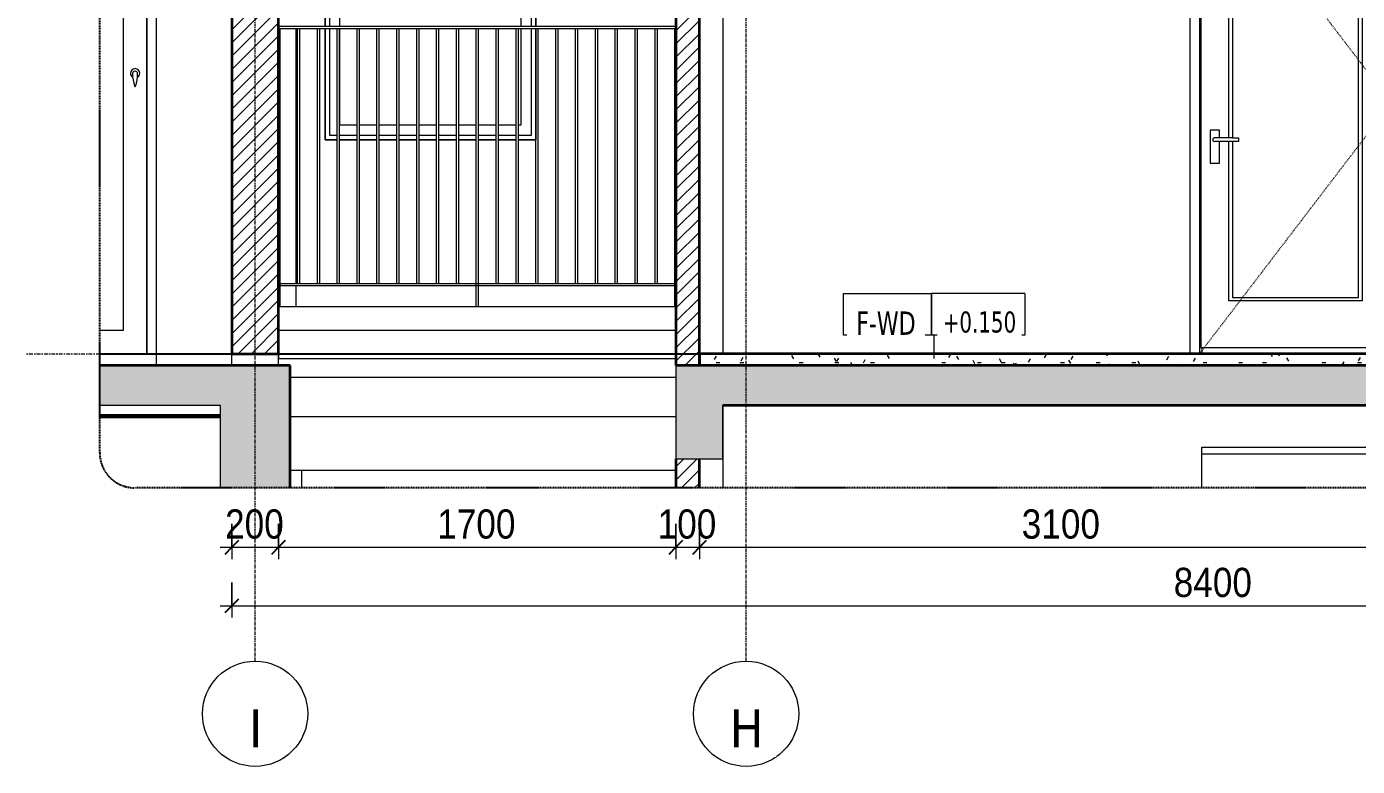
# Model space of a CAD drawing. Header units: millimetres. Extents: x 32270 to 221883, y 3811 to 78637.
# Drawn here: x 107574 to 113266, y 3834 to 7000 of the extents above; entities that cross this region are included whole.
import ezdxf

# ---------------------------------------------------------------- set-up
doc = ezdxf.new("R2010")
doc.units = ezdxf.units.MM
for name, pattern in [('Centre', [31.75, 6.35, -4.7625, 15.875, -4.7625]), ('Dash', [6, 3, -3]), ('Grid Line', [22.225, 12.7, -3.175, 3.175, -3.175]), ('Hidden', [7.14375, 4.7625, -2.38125]), ('IMPORT-CENTER _2_', [40.64, 25.4, -5.08, 5.08, -5.08])]:
    doc.linetypes.add(name, pattern=pattern)
for name, color, linetype, lineweight in [('0-5', 130, 'Continuous', 5), ('A-ANNO-DIMS', 211, 'Continuous', 9), ('A-ANNO-DIMS-50', 211, 'Continuous', 9), ('A-CLNG-1', 7, 'Continuous', 35), ('A-CLNG-PATT-1', 250, 'Continuous', 18), ('A-DETL-GENF', 92, 'Continuous', 18), ('A-DETL-GENF-3', 92, 'Hidden', 25), ('A-DETL-GENF-4', 9, 'Continuous', 18), ('A-DETL-GENF-HDLN-1', 250, 'Dash', 18), ('A-DETL-MEDM', 33, 'Continuous', 35), ('A-DETL-THIN', 151, 'Continuous', 18), ('A-DOOR', 31, 'Continuous', 18), ('A-DOOR-3', 250, 'Continuous', 18), ('A-DOOR-FRAM-1', 31, 'Continuous', 18), ('A-FLOR-2', 250, 'Continuous', 18), ('A-FLOR-FNSH-1', 7, 'Continuous', 35), ('A-FLOR-HRAL-2', 250, 'Continuous', 18), ('A-FLOR-IDEN', 11, 'Continuous', 9), ('A-FLOR-LEVL-2', 51, 'Centre', 9), ('A-FLOR-PATT-4', 67, 'Continuous', 18), ('A-GLAZ-4', 250, 'Continuous', 18), ('A-WALL', 113, 'Continuous', 18), ('A-WALL-2', 7, 'Continuous', 35), ('A-WALL-3', 250, 'Continuous', 18), ('A-WALL-PATT-1', 9, 'Continuous', 18), ('A-WALL-PATT-2', 111, 'Continuous', 18), ('G-IMPT', 8, 'Continuous', 18), ('G-IMPT-2', 8, 'IMPORT-CENTER _2_', 18), ('M-EQPM', 50, 'Continuous', 18), ('M-EQPM-1', 50, 'Continuous', 25), ('M-EQPM-2', 250, 'Continuous', 18), ('S-BEAM-1', 250, 'Continuous', 18), ('S-COLS-9', 250, 'Continuous', 18), ('S-GRID-1', 1, 'Grid Line', 9), ('S-GRID-IDEN', 1, 'Continuous', 9)]:
    doc.layers.add(name, color=color, linetype=linetype, lineweight=lineweight)
doc.styles.add('Tahoma', font='tahoma.ttf', dxfattribs={"width": 0.8, "height": 100})
doc.styles.add('Tahoma_1', font='tahoma.ttf', dxfattribs={"width": 0.8, "height": 90})
doc.styles.add('Tahoma_B', font='tahomabd.ttf', dxfattribs={"height": 162.5})
doc.styles.add('UTM Avo', font='', dxfattribs={"width": 0.9, "height": 125})
doc.styles.get('UTM Avo').set_extended_font_data('UTM Avo')
doc.dimstyles.new('1_Dim_chi_tiet_2_5', dxfattribs={"dimscale": 304.8, "dimtxt": 124.912619, "dimasz": 0.19685, "dimexe": 0.164042, "dimexo": 0.0625, "dimgap": 0.016404, "dimtad": 1, "dimdec": 0, "dimrnd": 5, "dimzin": 0, "dimdsep": 46, "dimtxsty": 'UTM Avo', "dimblk1": 'OBLIQUE', "dimblk2": 'OBLIQUE', "dimsah": 1, "dimcen": 0.09, "dimdle": 0.164042, "dimazin": 0, "dimtfac": 1, "dimtdec": 4, "dimtix": 1, "dimtmove": 0, "dimatfit": 3, "dimfxl": 0.328084, "dimfxlon": 1, "dimtvp": 1, "dimtolj": 1, "dimtzin": 0, "dimarcsym": 2})
pattern_1 = [(45, (-71392.172, 15875), (-28.28427, 28.28427), [])]

# ---------------------------------------------------------------- blocks, each defined once
blk = doc.blocks.new('NCV_TKTC_KET CAU_rvt-7-TKCS_CĂN HỘ LOẠI 3A - MẶT CẮT 6')
at = {"layer": 'A-FLOR-2'}
for p, q in [((-53386.9, 5500), (-51736.9, 5500)), ((-51736.9, 5330), (-53386.9, 5330))]:
    blk.add_line(p, q, dxfattribs=at)
at = {"layer": 'S-BEAM-1'}
for p, q in [((-53436.9, 5700), (-51738.1, 5700)), ((-51738.1, 5700), (-51738.1, 5500)), ((-53436.9, 5550), (-53436.9, 5600)), ((-51738.1, 5330), (-51738.1, 5100)), ((-51738.1, 5100), (-53386.9, 5100))]:
    blk.add_line(p, q, dxfattribs=at)
at = {"layer": 'S-COLS-9'}
for p, q in [((-53361.9, 5900), (-53361.9, 6990)), ((-53361.9, 5800), (-53361.9, 5890)), ((-53336.9, 5025.7), (-53336.9, 5100))]:
    blk.add_line(p, q, dxfattribs=at)
blk = doc.blocks.new('DOOR_CW_01 CANH MO-PANEL KINH - DIW_01-900x2200-CỬA GỖ VÂN LAMINATE-553393-TKCS_CĂN HỘ LOẠI 3A - MẶT CẮT 6')
at = {"layer": 'A-DETL-GENF-HDLN-1'}
for p, q in [((-48677.3, 6673.5), (-49497.3, 7747)), ((-49497.3, 5600), (-48677.3, 6673.5))]:
    blk.add_line(p, q, dxfattribs=at)
at = {"layer": 'A-DOOR-3'}
for p, q in [((-48637.3, 7800), (-49537.3, 7800)), ((-49537.3, 5600), (-49537.3, 7800)), ((-48637.3, 7800), (-48637.3, 5600)), ((-49497.3, 7760), (-49497.3, 5600)), ((-49497.3, 7760), (-48677.3, 7760)), ((-48682.3, 7758), (-49492.3, 7758)), ((-49492.3, 7758), (-49492.3, 5626)), ((-48682.3, 5626), (-48682.3, 7758)), ((-48677.3, 5600), (-48677.3, 7760)), ((-49372.3, 6524.5), (-49372.3, 7558)), ((-49372.3, 7558), (-48802.3, 7558)), ((-49357.3, 7543), (-49357.3, 6524.5)), ((-48817.3, 7543), (-49357.3, 7543)), ((-48817.3, 5841), (-48817.3, 7543)), ((-48802.3, 7558), (-48802.3, 5826)), ((-49412.6, 6556), (-49452.1, 6556)), ((-49452.1, 6556), (-49452.1, 6416)), ((-49412.6, 6524.5), (-49412.6, 6556)), ((-49357.3, 6524.5), (-49432.3, 6524.5)), ((-49357.3, 6507.5), (-49432.3, 6507.5)), ((-49412.6, 6416), (-49412.6, 6507.5)), ((-49372.3, 5826), (-49372.3, 6507.5)), ((-49357.3, 6524.5), (-49331.5, 6524.5)), ((-49357.3, 6507.5), (-49357.3, 5841)), ((-49331.5, 6507.5), (-49357.3, 6507.5)), ((-49331.5, 6524.5), (-49331.5, 6507.5)), ((-49452.1, 6416), (-49412.6, 6416)), ((-48802.3, 5826), (-49372.3, 5826)), ((-49357.3, 5841), (-48817.3, 5841)), ((-49492.3, 5626), (-48682.3, 5626)), ((-49487.3, 5626), (-49487.3, 5600)), ((-48687.3, 5626), (-48687.3, 5600))]:
    blk.add_line(p, q, dxfattribs=at)
for start, end in [(90, 180), (180, 270)]:
    blk.add_arc((-49432.3, 6516), 8.5, start, end, dxfattribs=at)
blk = doc.blocks.new('M_Fixed - 900 x 1400-901190-TKCS_CĂN HỘ LOẠI 3A - MẶT CẮT 6')
at = {"layer": 'A-GLAZ-4'}
for p, q in [((-52336.9, 7915), (-53236.9, 7915)), ((-53236.9, 7915), (-53236.9, 7000)), ((-52336.9, 7000), (-52336.9, 7915)), ((-53217.9, 7000), (-53217.9, 7896)), ((-53217.9, 7896), (-52355.9, 7896)), ((-52355.9, 7896), (-52355.9, 7000)), ((-53173.9, 7000), (-53173.9, 7852)), ((-53173.9, 7852), (-52399.9, 7852)), ((-52399.9, 7852), (-52399.9, 7000)), ((-53236.9, 6990), (-53236.9, 6515)), ((-53217.9, 6534), (-53217.9, 6990)), ((-53173.9, 6578), (-53173.9, 6990)), ((-52399.9, 6990), (-52399.9, 6578)), ((-52355.9, 6990), (-52355.9, 6534)), ((-52336.9, 6515), (-52336.9, 6990)), ((-53100.5, 6578), (-53173.9, 6578)), ((-53015.6, 6578), (-53090.5, 6578)), ((-52930.7, 6578), (-53005.6, 6578)), ((-52845.7, 6578), (-52920.7, 6578)), ((-52760.8, 6578), (-52835.7, 6578)), ((-52675.8, 6578), (-52750.8, 6578)), ((-52590.9, 6578), (-52665.8, 6578)), ((-52506, 6578), (-52580.9, 6578)), ((-52421, 6578), (-52496, 6578)), ((-52399.9, 6578), (-52411, 6578)), ((-53236.9, 6515), (-53185.5, 6515)), ((-53185.5, 6534), (-53217.9, 6534)), ((-53100.5, 6534), (-53175.5, 6534)), ((-53175.5, 6515), (-53100.5, 6515)), ((-53015.6, 6534), (-53090.5, 6534)), ((-53090.5, 6515), (-53015.6, 6515)), ((-52930.7, 6534), (-53005.6, 6534)), ((-53005.6, 6515), (-52930.7, 6515)), ((-52845.7, 6534), (-52920.7, 6534)), ((-52920.7, 6515), (-52845.7, 6515)), ((-52760.8, 6534), (-52835.7, 6534)), ((-52835.7, 6515), (-52760.8, 6515)), ((-52675.8, 6534), (-52750.8, 6534)), ((-52750.8, 6515), (-52675.8, 6515)), ((-52590.9, 6534), (-52665.8, 6534)), ((-52665.8, 6515), (-52590.9, 6515)), ((-52506, 6534), (-52580.9, 6534)), ((-52580.9, 6515), (-52506, 6515)), ((-52421, 6534), (-52496, 6534)), ((-52496, 6515), (-52421, 6515)), ((-52355.9, 6534), (-52411, 6534)), ((-52411, 6515), (-52336.9, 6515))]:
    blk.add_line(p, q, dxfattribs=at)
blk = doc.blocks.new('Railing - 10mm-901206-TKCS_CĂN HỘ LOẠI 3A - MẶT CẮT 6')
at = {"layer": 'A-FLOR-HRAL-2'}
for p, q in [((-51826.4, 5900), (-51826.4, 6990)), ((-51816.4, 5900), (-51816.4, 6990))]:
    blk.add_line(p, q, dxfattribs=at)
blk = doc.blocks.new('Railing - 50 x 10mm-901224-TKCS_CĂN HỘ LOẠI 3A - MẶT CẮT 6')
at = {"layer": 'A-FLOR-HRAL-2'}
for p, q in [((-52590.9, 5800), (-52590.9, 6990)), ((-52580.9, 6990), (-52590.9, 6990)), ((-52580.9, 5800), (-52580.9, 6990))]:
    blk.add_line(p, q, dxfattribs=at)
blk = doc.blocks.new('Railing - 50 x 10mm-901205-TKCS_CĂN HỘ LOẠI 3A - MẶT CẮT 6')
at = {"layer": 'A-FLOR-HRAL-2'}
for p in [(-51741.5, 5800), (-51736.9, 6990)]:
    blk.add_line(p, (-51741.5, 6990), dxfattribs=at)
blk = doc.blocks.new('Railing - 50 x 10mm-V117-TKCS_CĂN HỘ LOẠI 3A - MẶT CẮT 6')
at = {"layer": 'A-FLOR-HRAL-2'}
for p, q in [((-53430.3, 6990), (-53436.9, 6990)), ((-53430.3, 5800), (-53430.3, 6990))]:
    blk.add_line(p, q, dxfattribs=at)
blk = doc.blocks.new('Railing - Railing-883902-TKCS_CĂN HỘ LOẠI 3A - MẶT CẮT 6')
at = {"layer": 'A-FLOR-HRAL-2'}
for p, q in [((-53435.3, 5890), (-53435.3, 5900)), ((-53435.3, 5900), (-51736.9, 5900)), ((-51736.9, 5890), (-53435.3, 5890))]:
    blk.add_line(p, q, dxfattribs=at)
for name, p in [('Railing - 50 x 10mm-V117-TKCS_CĂN HỘ LOẠI 3A - MẶT CẮT 6', (0, 0)), ('Railing - 10mm-901206-TKCS_CĂN HỘ LOẠI 3A - MẶT CẮT 6', (-1528.9, 0)), ('Railing - 10mm-901206-TKCS_CĂN HỘ LOẠI 3A - MẶT CẮT 6', (-1444, 0)), ('Railing - 10mm-901206-TKCS_CĂN HỘ LOẠI 3A - MẶT CẮT 6', (-1359, 0)), ('Railing - 10mm-901206-TKCS_CĂN HỘ LOẠI 3A - MẶT CẮT 6', (-1274.1, 0)), ('Railing - 10mm-901206-TKCS_CĂN HỘ LOẠI 3A - MẶT CẮT 6', (-1189.2, 0)), ('Railing - 10mm-901206-TKCS_CĂN HỘ LOẠI 3A - MẶT CẮT 6', (-1104.2, 0)), ('Railing - 10mm-901206-TKCS_CĂN HỘ LOẠI 3A - MẶT CẮT 6', (-1019.3, 0)), ('Railing - 10mm-901206-TKCS_CĂN HỘ LOẠI 3A - MẶT CẮT 6', (-934.3, 0)), ('Railing - 10mm-901206-TKCS_CĂN HỘ LOẠI 3A - MẶT CẮT 6', (-849.4, 0)), ('Railing - 50 x 10mm-901224-TKCS_CĂN HỘ LOẠI 3A - MẶT CẮT 6', (0, 0)), ('Railing - 10mm-901206-TKCS_CĂN HỘ LOẠI 3A - MẶT CẮT 6', (-679.5, 0)), ('Railing - 10mm-901206-TKCS_CĂN HỘ LOẠI 3A - MẶT CẮT 6', (-594.6, 0)), ('Railing - 10mm-901206-TKCS_CĂN HỘ LOẠI 3A - MẶT CẮT 6', (-509.6, 0)), ('Railing - 10mm-901206-TKCS_CĂN HỘ LOẠI 3A - MẶT CẮT 6', (-424.7, 0)), ('Railing - 10mm-901206-TKCS_CĂN HỘ LOẠI 3A - MẶT CẮT 6', (-339.8, 0)), ('Railing - 10mm-901206-TKCS_CĂN HỘ LOẠI 3A - MẶT CẮT 6', (-254.8, 0)), ('Railing - 10mm-901206-TKCS_CĂN HỘ LOẠI 3A - MẶT CẮT 6', (-169.9, 0)), ('Railing - 10mm-901206-TKCS_CĂN HỘ LOẠI 3A - MẶT CẮT 6', (-84.9, 0)), ('Railing - 10mm-901206-TKCS_CĂN HỘ LOẠI 3A - MẶT CẮT 6', (0, 0)), ('Railing - 50 x 10mm-901205-TKCS_CĂN HỘ LOẠI 3A - MẶT CẮT 6', (0, 0))]:
    blk.add_blockref(name, p)
blk = doc.blocks.new('Top Rail Type - Top Rail_Internal_-883903-TKCS_CĂN HỘ LOẠI 3A - MẶT CẮT 6')
at = {"layer": 'A-FLOR-HRAL-2'}
for p, q in [((-53435.3, 6990), (-53435.3, 7000)), ((-51736.9, 7000), (-53435.3, 7000)), ((-51736.9, 6990), (-53435.3, 6990))]:
    blk.add_line(p, q, dxfattribs=at)
blk = doc.blocks.new('NCV_TKTC_TANG 2_rvt-7-TKCS_CĂN HỘ LOẠI 3A - MẶT CẮT 6')
at = {"layer": 'A-FLOR-PATT-4'}
h = blk.add_hatch(dxfattribs=at)
h.set_pattern_fill('FP_30', color=256, style=0, pattern_type=2)
h.set_pattern_definition([(0, (-71392.17, 15875), (203.2, 50.8), [16.764, -135.636, 16.764, -135.636, -812.8]), (0, (-71392.17, 15875), (203.2, 50.8), [-304.8, 16.764, -288.036, 16.764, -135.636, -355.6]), (0, (-71392.17, 15875), (203.2, 50.8), [-762, 16.764, -84.836, 16.764, -237.236]), (120, (-71315.97, 15900.4), (-145.59409, 150.57636), [16.764, -135.636, 16.764, -135.636, -812.8]), (120, (-71315.97, 15900.4), (-145.59409, 150.57636), [-304.8, 16.764, -288.036, 16.764, -135.636, -355.6]), (120, (-71315.97, 15900.4), (-145.59409, 150.57636), [-762, 16.764, -84.836, 16.764, -237.236]), (240, (-71290.57, 16002), (-57.60591, -201.37636), [16.764, -135.636, 16.764, -135.636, -812.8]), (240, (-71290.57, 16002), (-57.60591, -201.37636), [-304.8, 16.764, -288.036, 16.764, -135.636, -355.6]), (240, (-71290.57, 16002), (-57.60591, -201.37636), [-762, 16.764, -84.836, 16.764, -237.236])])
h.paths.add_polyline_path([(-48636.9, 5550), (-48536.9, 5550), (-48536.9, 5600), (-51636.9, 5600), (-51636.9, 5550), (-48807.4, 5550)])
at = {"layer": 'A-WALL-PATT-1'}
h = blk.add_hatch(dxfattribs=at)
h.set_pattern_fill('FP_28', color=256, style=0, pattern_type=2)
h.set_pattern_definition(pattern_1)
h.paths.add_polyline_path([(-51736.9, 5550), (-51636.9, 5550), (-51636.9, 8550), (-51736.9, 8550), (-51736.9, 6096)])
at = {"layer": 'A-FLOR-2'}
for p, q in [((-54201.4, 5600), (-53960.3, 5600)), ((-53960.3, 5600), (-53960.3, 5550))]:
    blk.add_line(p, q, dxfattribs=at)
at = {"layer": 'A-FLOR-FNSH-1'}
for p, q in [((-48536.9, 5600), (-51636.9, 5600)), ((-51636.9, 5600), (-51636.9, 5550))]:
    blk.add_line(p, q, dxfattribs=at)
at = {"layer": 'A-WALL-2'}
for p, q in [((-51736.9, 8550), (-51736.9, 5550)), ((-51636.9, 5550), (-51636.9, 8550))]:
    blk.add_line(p, q, dxfattribs=at)
at = {"layer": 'A-WALL-3'}
for p, q in [((-51536.5, 8780), (-51536.5, 5600)), ((-53236.9, 7000), (-53236.9, 7915)), ((-52336.9, 7915), (-52336.9, 7000)), ((-49537.3, 5700), (-49537.3, 7800)), ((-53236.9, 6515), (-53236.9, 6990)), ((-52336.9, 6990), (-52336.9, 6515)), ((-53185.5, 6515), (-53236.9, 6515)), ((-53100.5, 6515), (-53175.5, 6515)), ((-53015.6, 6515), (-53090.5, 6515)), ((-52930.7, 6515), (-53005.6, 6515)), ((-52845.7, 6515), (-52920.7, 6515)), ((-52760.8, 6515), (-52835.7, 6515)), ((-52675.8, 6515), (-52750.8, 6515)), ((-52590.9, 6515), (-52665.8, 6515)), ((-52506, 6515), (-52580.9, 6515)), ((-52421, 6515), (-52496, 6515)), ((-52336.9, 6515), (-52411, 6515)), ((-51736.9, 5800), (-53436.9, 5800)), ((-49537.3, 5600), (-49537.3, 5700)), ((-53436.9, 5600), (-53436.9, 5580)), ((-53436.9, 5580), (-51736.9, 5580))]:
    blk.add_line(p, q, dxfattribs=at)
at = {"layer": 'S-COLS-9'}
blk.add_line((-51536.9, 8550), (-51536.9, 5600), dxfattribs=at)
at = {"layer": 'A-DOOR-3'}
blk.add_blockref('DOOR_CW_01 CANH MO-PANEL KINH - DIW_01-900x2200-CỬA GỖ VÂN LAMINATE-553393-TKCS_CĂN HỘ LOẠI 3A - MẶT CẮT 6', (0, 0), dxfattribs=at)
at = {"layer": 'A-FLOR-HRAL-2'}
for name in ['Railing - Railing-883902-TKCS_CĂN HỘ LOẠI 3A - MẶT CẮT 6', 'Top Rail Type - Top Rail_Internal_-883903-TKCS_CĂN HỘ LOẠI 3A - MẶT CẮT 6']:
    blk.add_blockref(name, (0, 0), dxfattribs=at)
at = {"layer": 'A-GLAZ-4'}
blk.add_blockref('M_Fixed - 900 x 1400-901190-TKCS_CĂN HỘ LOẠI 3A - MẶT CẮT 6', (0, 0), dxfattribs=at)
blk = doc.blocks.new('Air_Conditioner_on_wall_20381 - Air_Conditioner_on_wall_20381-V119-TKCS_CĂN HỘ LOẠI 3A - MẶT CẮT 6')
at = {"layer": 'M-EQPM-2'}
for p, q in [((-49487.3, 5170), (-49487.3, 5200)), ((-49487.3, 5200), (-48687.3, 5200)), ((-48687.3, 5200), (-48687.3, 5170)), ((-49487.3, 5025.7), (-49487.3, 5170)), ((-48687.3, 5170), (-49487.3, 5170)), ((-48687.3, 5170), (-48687.3, 5025.7))]:
    blk.add_line(p, q, dxfattribs=at)
blk = doc.blocks.new('NCV_TKTC_TANG 1_rvt-7-TKCS_CĂN HỘ LOẠI 3A - MẶT CẮT 6')
at = {"layer": 'A-CLNG-PATT-1'}
h = blk.add_hatch(dxfattribs=at)
h.set_pattern_fill('FP_32', color=256, style=0, pattern_type=2)
h.set_pattern_definition([(0, (-71392.17, 15875), (406.4, 101.6), [16.764, -288.036, 16.764, -288.036, -1625.6]), (0, (-71392.17, 15875), (406.4, 101.6), [-609.6, 16.764, -592.836, 16.764, -288.036, -711.2]), (0, (-71392.17, 15875), (406.4, 101.6), [-1524, 16.764, -186.436, 16.764, -491.236]), (120, (-71239.77, 15925.8), (-291.1882, 301.1527), [16.764, -288.036, 16.764, -288.036, -1625.6]), (120, (-71239.77, 15925.8), (-291.1882, 301.1527), [-609.6, 16.764, -592.836, 16.764, -288.036, -711.2]), (120, (-71239.77, 15925.8), (-291.1882, 301.1527), [-1524, 16.764, -186.436, 16.764, -491.236]), (240, (-71188.97, 16129), (-115.2118, -402.7527), [16.764, -288.036, 16.764, -288.036, -1625.6]), (240, (-71188.97, 16129), (-115.2118, -402.7527), [-609.6, 16.764, -592.836, 16.764, -288.036, -711.2]), (240, (-71188.97, 16129), (-115.2118, -402.7527), [-1524, 16.764, -186.436, 16.764, -491.236])])
h.paths.add_polyline_path([(-53686.9, 5330), (-53686.9, 5335), (-54201.4, 5335), (-54201.4, 5330)])
at = {"layer": 'A-WALL-PATT-1'}
h = blk.add_hatch(dxfattribs=at)
h.set_pattern_fill('FP_28', color=256, style=0, pattern_type=2)
h.set_pattern_definition(pattern_1)
h.paths.add_polyline_path([(-51636.9, 5025.7), (-51636.9, 5150), (-51736.9, 5150), (-51736.9, 5025.7)])
at = {"layer": 'A-CLNG-1'}
for p, q in [((-53686.9, 5335), (-54201.4, 5335)), ((-54201.4, 5330), (-53686.9, 5330))]:
    blk.add_line(p, q, dxfattribs=at)
at = {"layer": 'A-WALL-2'}
for p, q in [((-51736.9, 5150), (-51736.9, 5025.7)), ((-51636.9, 5025.7), (-51636.9, 5150))]:
    blk.add_line(p, q, dxfattribs=at)
at = {"layer": 'A-WALL-3'}
blk.add_line((-51536.5, 5380), (-51536.5, 5025.7), dxfattribs=at)
at = {"layer": 'S-COLS-9'}
blk.add_line((-51536.9, 5150), (-51536.9, 5025.7), dxfattribs=at)
at = {"layer": 'M-EQPM-2'}
blk.add_blockref('Air_Conditioner_on_wall_20381 - Air_Conditioner_on_wall_20381-V119-TKCS_CĂN HỘ LOẠI 3A - MẶT CẮT 6', (0, 0), dxfattribs=at)
blk = doc.blocks.new('TKTC_XREF_251221_MB TANG 2-7 - TKTC_XREF_260130_MB TANG 2-5_dwg_$cc-4746808-TKCS_CĂN HỘ LOẠI 3A - MẶT CẮT 6')
at = {"layer": 'G-IMPT-2'}
for p, q in [((-53818.5, 5600), (-53665.5, 5600)), ((-53742, 5600), (-53742, 5600))]:
    blk.add_line(p, q, dxfattribs=at)
at = {"layer": 'M-EQPM'}
for p, q in [((-53742, 5600), (-53796, 5600)), ((-53796, 5600), (-53742, 5600)), ((-53742, 5600), (-53754.5, 5600)), ((-53754.5, 5600), (-53742, 5600)), ((-53742, 5600), (-53729.4, 5600)), ((-53729.4, 5600), (-53742, 5600)), ((-53685.1, 5600), (-53685.1, 5600))]:
    blk.add_line(p, q, dxfattribs=at)
blk = doc.blocks.new('TKTC_XREF_251221_MB TANG 2-7 - TKTC_XREF_260130_MB TANG 2-5_dwg_CUM U_DN100-4746796-TKCS_CĂN HỘ LOẠI 3A - MẶT CẮT 6')
at = {"layer": 'G-IMPT'}
for p, q in [((-53742, 5600), (-53809.1, 5600)), ((-53809.1, 5600), (-53742, 5600)), ((-53742, 5600), (-53801.3, 5600)), ((-53801.3, 5600), (-53742, 5600)), ((-53742, 5600), (-53742, 5600)), ((-53677.1, 5600), (-53742, 5600)), ((-53677.1, 5600), (-53742, 5600)), ((-53677.1, 5600), (-53742, 5600)), ((-53677.1, 5600), (-53742, 5600)), ((-53675.2, 5600), (-53677.1, 5600)), ((-53677.1, 5600), (-53675.2, 5600)), ((-53675.2, 5600), (-53677.1, 5600)), ((-53677.1, 5600), (-53675.2, 5600)), ((-53670.4, 5600), (-53675.2, 5600)), ((-53675.2, 5600), (-53670.4, 5600)), ((-53675.2, 5600), (-53670.4, 5600)), ((-53675.2, 5600), (-53670.4, 5600)), ((-53670.4, 5600), (-53675.2, 5600)), ((-53675.2, 5600), (-53670.4, 5600)), ((-53675.2, 5600), (-53670.4, 5600)), ((-53675.2, 5600), (-53670.4, 5600)), ((-53670.4, 5600), (-53670.4, 5600)), ((-53670.4, 5600), (-53670.4, 5600)), ((-53669.5, 5600), (-53664, 5600)), ((-53664, 5600), (-53669.5, 5600)), ((-53669.5, 5600), (-53664, 5600)), ((-53664, 5600), (-53669.5, 5600)), ((-53663.1, 5600), (-53664, 5600)), ((-53664, 5600), (-53663.1, 5600)), ((-53663.1, 5600), (-53664, 5600)), ((-53664, 5600), (-53663.1, 5600))]:
    blk.add_line(p, q, dxfattribs=at)
blk = doc.blocks.new('TKTC_XREF_251221_MB TANG 2-7 - TKTC_XREF_260130_MB TANG 2-5_dwg_THU NUOC - THU NUOC-444531-TKCS_MB TẦNG 1-4746804-TKCS_CĂN HỘ LOẠI 3A - MẶT CẮT 6')
at = {"layer": 'G-IMPT'}
for p, q in [((-53908.7, 5600), (-54058.7, 5600)), ((-54058.7, 5600), (-53908.7, 5600)), ((-53933.7, 5600), (-54033.7, 5600)), ((-54033.7, 5600), (-53933.7, 5600)), ((-54017.7, 5600), (-54023.7, 5600)), ((-54023.7, 5600), (-54017.7, 5600)), ((-54011.3, 5600), (-54005.3, 5600)), ((-54005.3, 5600), (-54011.3, 5600)), ((-53998.9, 5600), (-53992.9, 5600)), ((-53992.9, 5600), (-53998.9, 5600)), ((-53986.9, 5600), (-53980.9, 5600)), ((-53980.9, 5600), (-53986.9, 5600)), ((-53986.9, 5600), (-53980.9, 5600)), ((-53980.9, 5600), (-53986.9, 5600)), ((-53983.7, 5600), (-53983.7, 5600)), ((-53983.7, 5600), (-53983.7, 5600)), ((-53983.7, 5600), (-53983.7, 5600)), ((-53983.7, 5600), (-53983.7, 5600)), ((-53968.4, 5600), (-53974.4, 5600)), ((-53974.4, 5600), (-53968.4, 5600)), ((-53956, 5600), (-53962, 5600)), ((-53962, 5600), (-53956, 5600)), ((-53949.6, 5600), (-53943.6, 5600)), ((-53943.6, 5600), (-53949.6, 5600))]:
    blk.add_line(p, q, dxfattribs=at)
blk = doc.blocks.new('TKTC_XREF_251221_MB TANG 2-7 - TKTC_XREF_251221_MB TANG 2-7-2039446-TKCS_CĂN HỘ LOẠI 3A - MẶT CẮT 6')
at = {"layer": 'M-EQPM'}
for p, q in [((-53826.7, 5600), (-53677.1, 5600)), ((-53677.1, 5600), (-53826.7, 5600)), ((-53676.9, 5600), (-53636.9, 5600)), ((-53636.9, 5600), (-53676.9, 5600))]:
    blk.add_line(p, q, dxfattribs=at)
at = {"layer": 'M-EQPM-1'}
blk.add_line((-54201.4, 5600), (-44707, 5600), dxfattribs=at)
for name in ['TKTC_XREF_251221_MB TANG 2-7 - TKTC_XREF_260130_MB TANG 2-5_dwg_THU NUOC - THU NUOC-444531-TKCS_MB TẦNG 1-4746804-TKCS_CĂN HỘ LOẠI 3A - MẶT CẮT 6', 'TKTC_XREF_251221_MB TANG 2-7 - TKTC_XREF_260130_MB TANG 2-5_dwg_$cc-4746808-TKCS_CĂN HỘ LOẠI 3A - MẶT CẮT 6', 'TKTC_XREF_251221_MB TANG 2-7 - TKTC_XREF_260130_MB TANG 2-5_dwg_CUM U_DN100-4746796-TKCS_CĂN HỘ LOẠI 3A - MẶT CẮT 6']:
    blk.add_blockref(name, (0, 0))
blk = doc.blocks.new('DEG_02-DEG_03 - DEG_02-2500x2400mm-CỬA ĐI 02 CÁNH TRƯỢT-V120-TKCS_CĂN HỘ LOẠI 3A - MẶT CẮT 6')
at = {"layer": 'A-DOOR'}
for p, q in [((-54000.3, 7960), (-54201.4, 7960)), ((-54000.3, 7960), (-54000.3, 5600)), ((-54201.4, 7860), (-54100.3, 7860)), ((-54100.3, 5700), (-54100.3, 7860)), ((-54201.4, 5700), (-54100.3, 5700)), ((-54000.3, 5600), (-54201.4, 5600))]:
    blk.add_line(p, q, dxfattribs=at)
at = {"layer": 'A-DOOR', "flags": 128}
blk.add_lwpolyline([(-54048.8, 6808.7), (-54048.8, 6808.7), (-54048.8, 6808.7), (-54048.8, 6808.7), (-54048.8, 6808.7), (-54048.8, 6808.7), (-54048.9, 6808.7), (-54048.9, 6808.7), (-54048.9, 6808.7), (-54048.9, 6808.7), (-54048.9, 6808.7), (-54049, 6808.7), (-54049, 6808.7), (-54049, 6808.7), (-54049, 6808.7), (-54049.1, 6808.7), (-54049.1, 6808.7), (-54049.1, 6808.7), (-54049.2, 6808.7), (-54049.2, 6808.7), (-54049.3, 6808.7), (-54049.3, 6808.7), (-54049.4, 6808.7), (-54049.4, 6808.7), (-54049.5, 6808.7), (-54049.5, 6808.7), (-54049.6, 6808.7), (-54049.6, 6808.7), (-54049.7, 6808.7), (-54049.7, 6808.7), (-54049.8, 6808.7), (-54049.8, 6808.7), (-54049.9, 6808.7), (-54049.9, 6808.7), (-54050, 6808.7), (-54050.1, 6808.7), (-54050.1, 6808.7), (-54050.2, 6808.7), (-54050.2, 6808.7), (-54050.3, 6808.7), (-54050.4, 6808.7), (-54050.4, 6808.7), (-54050.5, 6808.7), (-54050.5, 6808.7), (-54050.6, 6808.7), (-54050.7, 6808.7), (-54050.7, 6808.7), (-54050.8, 6808.7), (-54050.8, 6808.7), (-54050.9, 6808.7), (-54050.9, 6808.7), (-54051, 6808.7), (-54051, 6808.7), (-54051.1, 6808.7), (-54051.1, 6808.7), (-54051.2, 6808.7), (-54051.2, 6808.7), (-54051.3, 6808.7), (-54051.3, 6808.7), (-54051.4, 6808.7), (-54051.4, 6808.7), (-54051.5, 6808.7), (-54051.5, 6808.7), (-54051.5, 6808.7), (-54051.6, 6808.7), (-54051.6, 6808.7), (-54051.6, 6808.7), (-54051.7, 6808.7), (-54051.7, 6808.7), (-54051.7, 6808.7), (-54051.7, 6808.7), (-54051.7, 6808.7), (-54051.8, 6808.7), (-54051.8, 6808.7), (-54051.8, 6808.7), (-54051.8, 6808.7), (-54051.8, 6808.7), (-54051.8, 6808.7), (-54051.8, 6808.7)], dxfattribs=at)
at = {"layer": 'A-DOOR'}
for centre, radius, start, end in [((-54050.3, 6800), 20, 0, 180), ((-54050.3, 6800), 20, 180, 240), ((-54051.8, 6799.2), 9.45, 90, 180), ((-53896.5, 6799.2), 164.8, 180, 199.134), ((-54048.8, 6799.2), 9.45, 0, 90), ((-54204.1, 6799.2), 164.8, 340.866, 0), ((-54050.3, 6800), 20, 300, 0), ((-54049.9, 6746), 2.34, 199.134, 261.031), ((-54050.7, 6746), 2.34, 278.969, 340.866)]:
    blk.add_arc(centre, radius, start, end, dxfattribs=at)
at = {"layer": 'A-DOOR-FRAM-1'}
for p, q in [((-53960.3, 8000), (-54201.4, 8000)), ((-53960.3, 8000), (-53960.3, 5600)), ((-54201.4, 7960), (-54000.3, 7960)), ((-54000.3, 5600), (-54000.3, 7960)), ((-53960.3, 5600), (-54000.3, 5600))]:
    blk.add_line(p, q, dxfattribs=at)
blk = doc.blocks.new('BORDER VIEW - BORDER VIEW-3699927-TKCS_CĂN HỘ LOẠI 3A - MẶT CẮT 6')
at = {"layer": 'A-DETL-GENF-3'}
for p, q in [((-54201.4, 5175.7), (-54201.4, 9324.4)), ((-44857, 5025.7), (-54051.4, 5025.7))]:
    blk.add_line(p, q, dxfattribs=at)
blk.add_arc((-54051.4, 5175.7), 150, 180, 270, dxfattribs=at)
blk = doc.blocks.new('Grid - M_Grid Head - Circle-353313-TKCS_CĂN HỘ LOẠI 3A - MẶT CẮT 6')
at = {"layer": 'S-GRID-IDEN'}
blk.add_circle((-45336.9, 4058.6), 225, dxfattribs=at)
blk = doc.blocks.new('DIMBLOCK110-TKCS_CĂN HỘ LOẠI 3A - MẶT CẮT 6')
at = {"layer": 'A-ANNO-DIMS-50'}
for p, q in [((108451.3, 4871.2), (108451.3, 4721.2)), ((108451.3, 4771.2), (108451.3, 4871.2)), ((108651.3, 4871.2), (108651.3, 4721.2)), ((108651.3, 4771.2), (108651.3, 4871.2)), ((108401.3, 4771.2), (108651.3, 4771.2))]:
    blk.add_line(p, q, dxfattribs=at)
at = {"layer": 'A-ANNO-DIMS-50', "lineweight": 25}
for p, q in [((108451.3, 4771.2), (108481.3, 4801.2)), ((108651.3, 4771.2), (108681.3, 4801.2)), ((108451.3, 4771.2), (108421.3, 4741.2)), ((108651.3, 4771.2), (108621.3, 4741.2))]:
    blk.add_line(p, q, dxfattribs=at)
at = {"layer": 'A-ANNO-DIMS-50', "color": 0, "insert": (108422.9, 4933.6), "char_height": 125, "width": 308.118, "attachment_point": 1, "line_spacing_factor": 1.110334, "style": 'UTM Avo'}
blk.add_mtext('200', dxfattribs=at)
blk = doc.blocks.new('_Oblique')
at = {"color": 0, "linetype": 'ByBlock', "lineweight": -2}
blk.add_line((-0.5, -0.5), (0.5, 0.5), dxfattribs=at)
blk = doc.blocks.new('DIMBLOCK111-TKCS_CĂN HỘ LOẠI 3A - MẶT CẮT 6')
at = {"layer": 'A-ANNO-DIMS-50'}
for p, q in [((108651.3, 4871.2), (108651.3, 4721.2)), ((108651.3, 4771.2), (108651.3, 4871.2)), ((110351.3, 4871.2), (110351.3, 4721.2)), ((110351.3, 4771.2), (110351.3, 4871.2)), ((108651.3, 4771.2), (110351.3, 4771.2))]:
    blk.add_line(p, q, dxfattribs=at)
at = {"layer": 'A-ANNO-DIMS-50', "lineweight": 25}
for p, q in [((108651.3, 4771.2), (108681.3, 4801.2)), ((110351.3, 4771.2), (110381.3, 4801.2)), ((108651.3, 4771.2), (108621.3, 4741.2)), ((110351.3, 4771.2), (110321.3, 4741.2))]:
    blk.add_line(p, q, dxfattribs=at)
at = {"layer": 'A-ANNO-DIMS-50', "color": 0, "insert": (109330.1, 4933.6), "char_height": 125, "width": 410.824, "attachment_point": 1, "line_spacing_factor": 1.110334, "style": 'UTM Avo'}
blk.add_mtext('1700', dxfattribs=at)
blk = doc.blocks.new('DIMBLOCK112-TKCS_CĂN HỘ LOẠI 3A - MẶT CẮT 6')
at = {"layer": 'A-ANNO-DIMS-50'}
for p, q in [((110351.3, 4871.2), (110351.3, 4721.2)), ((110351.3, 4771.2), (110351.3, 4871.2)), ((110451.3, 4871.2), (110451.3, 4721.2)), ((110451.3, 4771.2), (110451.3, 4871.2)), ((110351.3, 4771.2), (110451.3, 4771.2))]:
    blk.add_line(p, q, dxfattribs=at)
at = {"layer": 'A-ANNO-DIMS-50', "lineweight": 25}
for p, q in [((110351.3, 4771.2), (110381.3, 4801.2)), ((110451.3, 4771.2), (110481.3, 4801.2)), ((110351.3, 4771.2), (110321.3, 4741.2)), ((110451.3, 4771.2), (110421.3, 4741.2))]:
    blk.add_line(p, q, dxfattribs=at)
at = {"layer": 'A-ANNO-DIMS-50', "color": 0, "insert": (110272.9, 4933.6), "char_height": 125, "width": 308.118, "attachment_point": 1, "line_spacing_factor": 1.110334, "style": 'UTM Avo'}
blk.add_mtext('100', dxfattribs=at)
blk = doc.blocks.new('DIMBLOCK113-TKCS_CĂN HỘ LOẠI 3A - MẶT CẮT 6')
at = {"layer": 'A-ANNO-DIMS-50'}
for p, q in [((110451.3, 4871.2), (110451.3, 4721.2)), ((110451.3, 4771.2), (110451.3, 4871.2)), ((113551.3, 4871.2), (113551.3, 4721.2)), ((113551.3, 4771.2), (113551.3, 4871.2)), ((110451.3, 4771.2), (113551.3, 4771.2))]:
    blk.add_line(p, q, dxfattribs=at)
at = {"layer": 'A-ANNO-DIMS-50', "lineweight": 25}
for p, q in [((110451.3, 4771.2), (110481.3, 4801.2)), ((113551.3, 4771.2), (113581.3, 4801.2)), ((110451.3, 4771.2), (110421.3, 4741.2)), ((113551.3, 4771.2), (113521.3, 4741.2))]:
    blk.add_line(p, q, dxfattribs=at)
at = {"layer": 'A-ANNO-DIMS-50', "color": 0, "insert": (111830.1, 4933.6), "char_height": 125, "width": 410.824, "attachment_point": 1, "line_spacing_factor": 1.110334, "style": 'UTM Avo'}
blk.add_mtext('3100', dxfattribs=at)
blk = doc.blocks.new('DIMBLOCK117-TKCS_CĂN HỘ LOẠI 3A - MẶT CẮT 6')
at = {"layer": 'A-ANNO-DIMS-50'}
for p, q in [((108451.3, 4621.2), (108451.3, 4471.2)), ((108451.3, 4521.2), (108451.3, 4621.2)), ((116851.3, 4621.2), (116851.3, 4471.2)), ((116851.3, 4521.2), (116851.3, 4621.2)), ((108401.3, 4521.2), (116901.3, 4521.2))]:
    blk.add_line(p, q, dxfattribs=at)
at = {"layer": 'A-ANNO-DIMS-50', "lineweight": 25}
for p, q in [((108451.3, 4521.2), (108421.3, 4491.2)), ((108451.3, 4521.2), (108481.3, 4551.2)), ((116851.3, 4521.2), (116821.3, 4491.2)), ((116851.3, 4521.2), (116881.3, 4551.2))]:
    blk.add_line(p, q, dxfattribs=at)
at = {"layer": 'A-ANNO-DIMS-50', "color": 0, "insert": (112480.1, 4683.6), "char_height": 125, "width": 410.824, "attachment_point": 1, "line_spacing_factor": 1.110334, "style": 'UTM Avo'}
blk.add_mtext('8400', dxfattribs=at)
blk = doc.blocks.new('TAG SAN - TTG - TAG FFL-4075299-TKCS_CĂN HỘ LOẠI 3A - MẶT CẮT 6')
at = {"layer": 'A-FLOR-IDEN'}
for p, q in [((-51020.6, 5678.9), (-51020.6, 5857.7)), ((-51020.6, 5857.7), (-50644.6, 5857.7)), ((-50644.6, 5857.7), (-50644.6, 5678.9)), ((-50244.6, 5857.7), (-50644.6, 5857.7)), ((-50644.6, 5678.9), (-50644.6, 5857.7)), ((-50244.6, 5857.7), (-50244.6, 5678.9)), ((-50644.6, 5678.9), (-51020.6, 5678.9)), ((-50244.6, 5678.9), (-50644.6, 5678.9))]:
    blk.add_line(p, q, dxfattribs=at)

msp = doc.modelspace()

# ---------------------------------------------------------------- hatches: boundary and pattern name
at = {"layer": 'A-DETL-GENF-4'}
h = msp.add_hatch(dxfattribs=at)
h.set_pattern_fill('FP_29', color=256, style=0, pattern_type=2)
h.set_pattern_definition([(50, (90696.05, 15875), (364.368, -31.8783), [38.1, -419.1]), (355, (90696.05, 15875), (-70.486, 382.1133), [30.48, -335.28]), (100.451, (90726.4, 15872.34), (293.885, 350.2334), [32.38, -356.18]), (46.184, (90696.05, 15976.6), (542.1585, -84.086), [57.15, -628.65]), (96.636, (90741.23, 15969.6), (474.805, 494.855), [48.57, -534.27]), (351.184, (90696.05, 15976.6), (474.81, 494.85), [45.72, -502.92]), (21, (90746.85, 15951.2), (303.2285, -204.5305), [38.1, -419.1]), (326, (90746.85, 15951.2), (123.604, 368.376), [30.48, -335.28]), (71.451, (90772.12, 15934.16), (426.834, 163.8427), [32.38, -356.18]), (37.5, (90696.05, 15875), (6.17665, 169.11015), [3.353, -327.863, 3.353, -337.007, -336.55]), (37.5, (90696.05, 15875), (6.17665, 169.11015), [-671.576, 3.353, -333.197]), (7.5, (90696.05, 15875), (133.6389, 200.3615), [3.353, -190.703, 3.353, -320.243, -128.27]), (7.5, (90696.05, 15875), (133.6389, 200.3615), [-517.652, 3.353, -124.917]), (327.5, (90582.77, 15875), (271.1818, -11.45836), [3.353, -123.647, 3.353, -392.887, -525.78]), (327.5, (90582.77, 15875), (271.1818, -11.45836), [-523.24, 3.353, -522.427]), (317.5, (90531.97, 15875), (296.2585, 50.8528), [3.353, -161.747, 3.353, -259.791, -373.38]), (317.5, (90531.97, 15875), (296.2585, 50.8528), [-428.244, 3.353, -370.027]), (45, (90696.05, 15875), (-125.7236, 125.7236), []), (45, (90696.05, 16065.5), (-125.7236, 125.7236), [])])
h.paths.add_polyline_path([(116897.8, 5025.7), (116901.3, 5025.7), (116901.3, 5500), (113651.3, 5500), (113651.3, 5550), (110351.3, 5550), (110351.3, 5150), (110551.3, 5150), (110551.3, 5380), (113451.3, 5380), (113451.3, 5150), (113651.3, 5150), (113651.3, 5335), (116601.3, 5335), (116601.3, 5025.7), (116661.1, 5025.7)])
h.paths.add_polyline_path([(108401.3, 5025.7), (108701.3, 5025.7), (108701.3, 5550), (107886.8, 5550), (107886.8, 5380), (108401.3, 5380), (108401.3, 5362.1)])
at = {"layer": 'A-WALL-PATT-2'}
h = msp.add_hatch(dxfattribs=at)
h.set_pattern_fill('FP_28', color=256, style=0, pattern_type=2)
h.set_pattern_definition([(45, (90696.05, 15875), (-28.28427, 28.28427), [])])
h.paths.add_polyline_path([(108458.3, 5600), (108651.3, 5600), (108651.3, 8350), (108451.3, 8350), (108451.3, 5600)])
h.paths.add_polyline_path([(108451.3, 8950), (108651.3, 8950), (108651.3, 9000), (108451.3, 9000)])

# ---------------------------------------------------------------- linework, layer by layer
at = {"layer": 'A-DETL-MEDM'}
for p, q in [((108701.3, 5550), (107886.8, 5550)), ((108701.3, 5025.7), (108701.3, 5550)), ((112617.9, 5550), (110351.3, 5550)), ((113651.3, 5550), (112617.9, 5550)), ((110551.3, 5380), (113451.3, 5380))]:
    msp.add_line(p, q, dxfattribs=at)
at = {"layer": 'A-DETL-THIN'}
for p, q in [((110351.3, 5550), (110351.3, 5150)), ((107886.8, 5380), (108401.3, 5380)), ((108401.3, 5380), (108401.3, 5025.7)), ((110551.3, 5150), (110551.3, 5380)), ((110351.3, 5150), (110551.3, 5150))]:
    msp.add_line(p, q, dxfattribs=at)
at = {"layer": 'A-FLOR-IDEN'}
msp.add_line((111455.6, 5579.2), (111455.6, 5678.9), dxfattribs=at)
at = {"layer": 'A-FLOR-LEVL-2'}
msp.add_line((107574.1, 5600), (118099.3, 5600), dxfattribs=at)
at = {"layer": 'A-WALL'}
for p, q in [((108127.9, 8000), (108127.9, 5600)), ((108127.9, 5600), (107886.8, 5600)), ((108451.3, 5550), (108451.3, 5600))]:
    msp.add_line(p, q, dxfattribs=at)
at = {"layer": 'A-WALL-2'}
for p, q in [((108451.3, 8350), (108451.3, 5600)), ((108651.3, 5600), (108651.3, 8350)), ((108451.3, 5600), (108651.3, 5600))]:
    msp.add_line(p, q, dxfattribs=at)
at = {"layer": 'S-GRID-1'}
for p, q in [((108551.3, 5533.6), (108551.3, 8614.1)), ((110651.3, 5533.6), (110651.3, 8614.1)), ((108551.3, 4283.6), (108551.3, 5533.6)), ((110651.3, 4283.6), (110651.3, 5533.6))]:
    msp.add_line(p, q, dxfattribs=at)

# ---------------------------------------------------------------- block references
at = {"layer": '0-5'}
for name in ['NCV_TKTC_KET CAU_rvt-7-TKCS_CĂN HỘ LOẠI 3A - MẶT CẮT 6', 'NCV_TKTC_TANG 2_rvt-7-TKCS_CĂN HỘ LOẠI 3A - MẶT CẮT 6', 'NCV_TKTC_TANG 1_rvt-7-TKCS_CĂN HỘ LOẠI 3A - MẶT CẮT 6']:
    msp.add_blockref(name, (162088.2, 0), dxfattribs=at)
at = {"layer": 'A-DETL-GENF'}
msp.add_blockref('BORDER VIEW - BORDER VIEW-3699927-TKCS_CĂN HỘ LOẠI 3A - MẶT CẮT 6', (162088.2, 0), dxfattribs=at)
at = {"layer": 'A-DOOR'}
msp.add_blockref('DEG_02-DEG_03 - DEG_02-2500x2400mm-CỬA ĐI 02 CÁNH TRƯỢT-V120-TKCS_CĂN HỘ LOẠI 3A - MẶT CẮT 6', (162088.2, 0), dxfattribs=at)
at = {"layer": 'A-FLOR-IDEN'}
msp.add_blockref('TAG SAN - TTG - TAG FFL-4075299-TKCS_CĂN HỘ LOẠI 3A - MẶT CẮT 6', (162088.2, 0), dxfattribs=at)
at = {"layer": 'M-EQPM'}
msp.add_blockref('TKTC_XREF_251221_MB TANG 2-7 - TKTC_XREF_251221_MB TANG 2-7-2039446-TKCS_CĂN HỘ LOẠI 3A - MẶT CẮT 6', (162088.2, 0), dxfattribs=at)
at = {"layer": 'S-GRID-IDEN'}
for p in [(153888.2, 0), (155988.2, 0)]:
    msp.add_blockref('Grid - M_Grid Head - Circle-353313-TKCS_CĂN HỘ LOẠI 3A - MẶT CẮT 6', p, dxfattribs=at)

# ---------------------------------------------------------------- dimensions: what is measured, and where the dimension line sits
at = {"layer": 'A-ANNO-DIMS'}
for base, p1, p2, override, picture, middle in [((108651.3, 4771.2), (108451.3, 4871.2), (108651.3, 4871.2), {"dimpost": '<>', "dimfxl": 200}, 'DIMBLOCK110-TKCS_CĂN HỘ LOẠI 3A - MẶT CẮT 6', (108551.3, 4840.9)), ((110351.3, 4771.2), (108651.3, 4871.2), (110351.3, 4871.2), {"dimpost": '<>', "dimfxl": 1700}, 'DIMBLOCK111-TKCS_CĂN HỘ LOẠI 3A - MẶT CẮT 6', (109501.3, 4840.9)), ((110451.3, 4771.2), (110351.3, 4871.2), (110451.3, 4871.2), {"dimpost": '<>', "dimfxl": 100}, 'DIMBLOCK112-TKCS_CĂN HỘ LOẠI 3A - MẶT CẮT 6', (110401.3, 4840.9)), ((113551.3, 4771.2), (110451.3, 4871.2), (113551.3, 4871.2), {"dimpost": '<>', "dimfxl": 3100}, 'DIMBLOCK113-TKCS_CĂN HỘ LOẠI 3A - MẶT CẮT 6', (112001.3, 4840.9)), ((116851.3, 4521.2), (108451.3, 4621.2), (116851.3, 4621.2), {"dimpost": '<>', "dimfxl": 8400}, 'DIMBLOCK117-TKCS_CĂN HỘ LOẠI 3A - MẶT CẮT 6', (112651.3, 4590.9))]:
    dim = msp.add_linear_dim(base=base, p1=p1, p2=p2, dimstyle='1_Dim_chi_tiet_2_5', override=override, dxfattribs=at)
    dim.commit()
    dim.dimension.update_dxf_attribs({"geometry": picture, "text_midpoint": middle})

# ---------------------------------------------------------------- next in the draw order: texts
at = {"layer": 'A-FLOR-IDEN', "attachment_point": 5, "line_spacing_factor": 0.996129, "bg_fill": 3, "box_fill_scale": 1.25, "bg_fill_color": 256, "bg_fill_true_color": 13158600, "bg_fill_transparency": 0}
for s, insert, char_height, width, style in [('\\pt4,8,12,16,20,24,28,32,36,40,44,48,52,56,60,64,68,72,76,80,84,88,92,96,100,104,108,112,116,120,124,128;F-WD', (111249.2, 5730.7), 100, 283.2, 'Tahoma'), ('\\pt3.9996,8.0001,11.9997,16.0002,19.9998,24.0003,27.9999,32.0004,36,39.9996,44.0001,47.9997,52.0002,55.9998,60.0003,63.9999,68.0004,72,75.9996,80.0001,83.9997,88.0002,91.9998,96.0003,99.9999,104.0004,108,111.9996,116.0001,119.9997,124.0002,127.9998;+0.150', (111649.4, 5734.8), 90, 314.8, 'Tahoma_1')]:
    msp.add_mtext(s, dxfattribs=dict(at, insert=insert, char_height=char_height, width=width, style=style))
at = {"layer": 'S-GRID-IDEN', "char_height": 162.5, "attachment_point": 5, "line_spacing_factor": 0.996129, "style": 'Tahoma_B', "bg_fill": 3, "box_fill_scale": 1.25, "bg_fill_color": 256, "bg_fill_true_color": 13158600, "bg_fill_transparency": 0}
for s, insert, width in [('\\pt634.99962,1269.99925,1905.0005,2540.00013,3174.99975,3809.99937,4445.00062,5080.00025,5714.99987,6349.9995,6985.00075,7620.00037,8255,8889.99962,9524.99925,10160.0005,10795.00013,11429.99975,12064.99938,12700.00063,13335.00025,13969.99988,14604.9995,15240.00075,15875.00038,16510,17144.99963,17779.99925,18415.0005,19050.00013,19684.99975,20319.99938;I', (108553.6, 3996.1), 109), ('\\pt634.99962,1269.99925,1905.0005,2540.00013,3174.99975,3809.99937,4445.00062,5080.00025,5714.99987,6349.9995,6985.00075,7620.00037,8255,8889.99962,9524.99925,10160.0005,10795.00013,11429.99975,12064.99938,12700.00063,13335.00025,13969.99988,14604.9995,15240.00075,15875.00038,16510,17144.99963,17779.99925,18415.0005,19050.00013,19684.99975,20319.99938;H', (110653.4, 3996.1), 172)]:
    msp.add_mtext(s, dxfattribs=dict(at, insert=insert, width=width))

doc.saveas('drawing.dxf')
